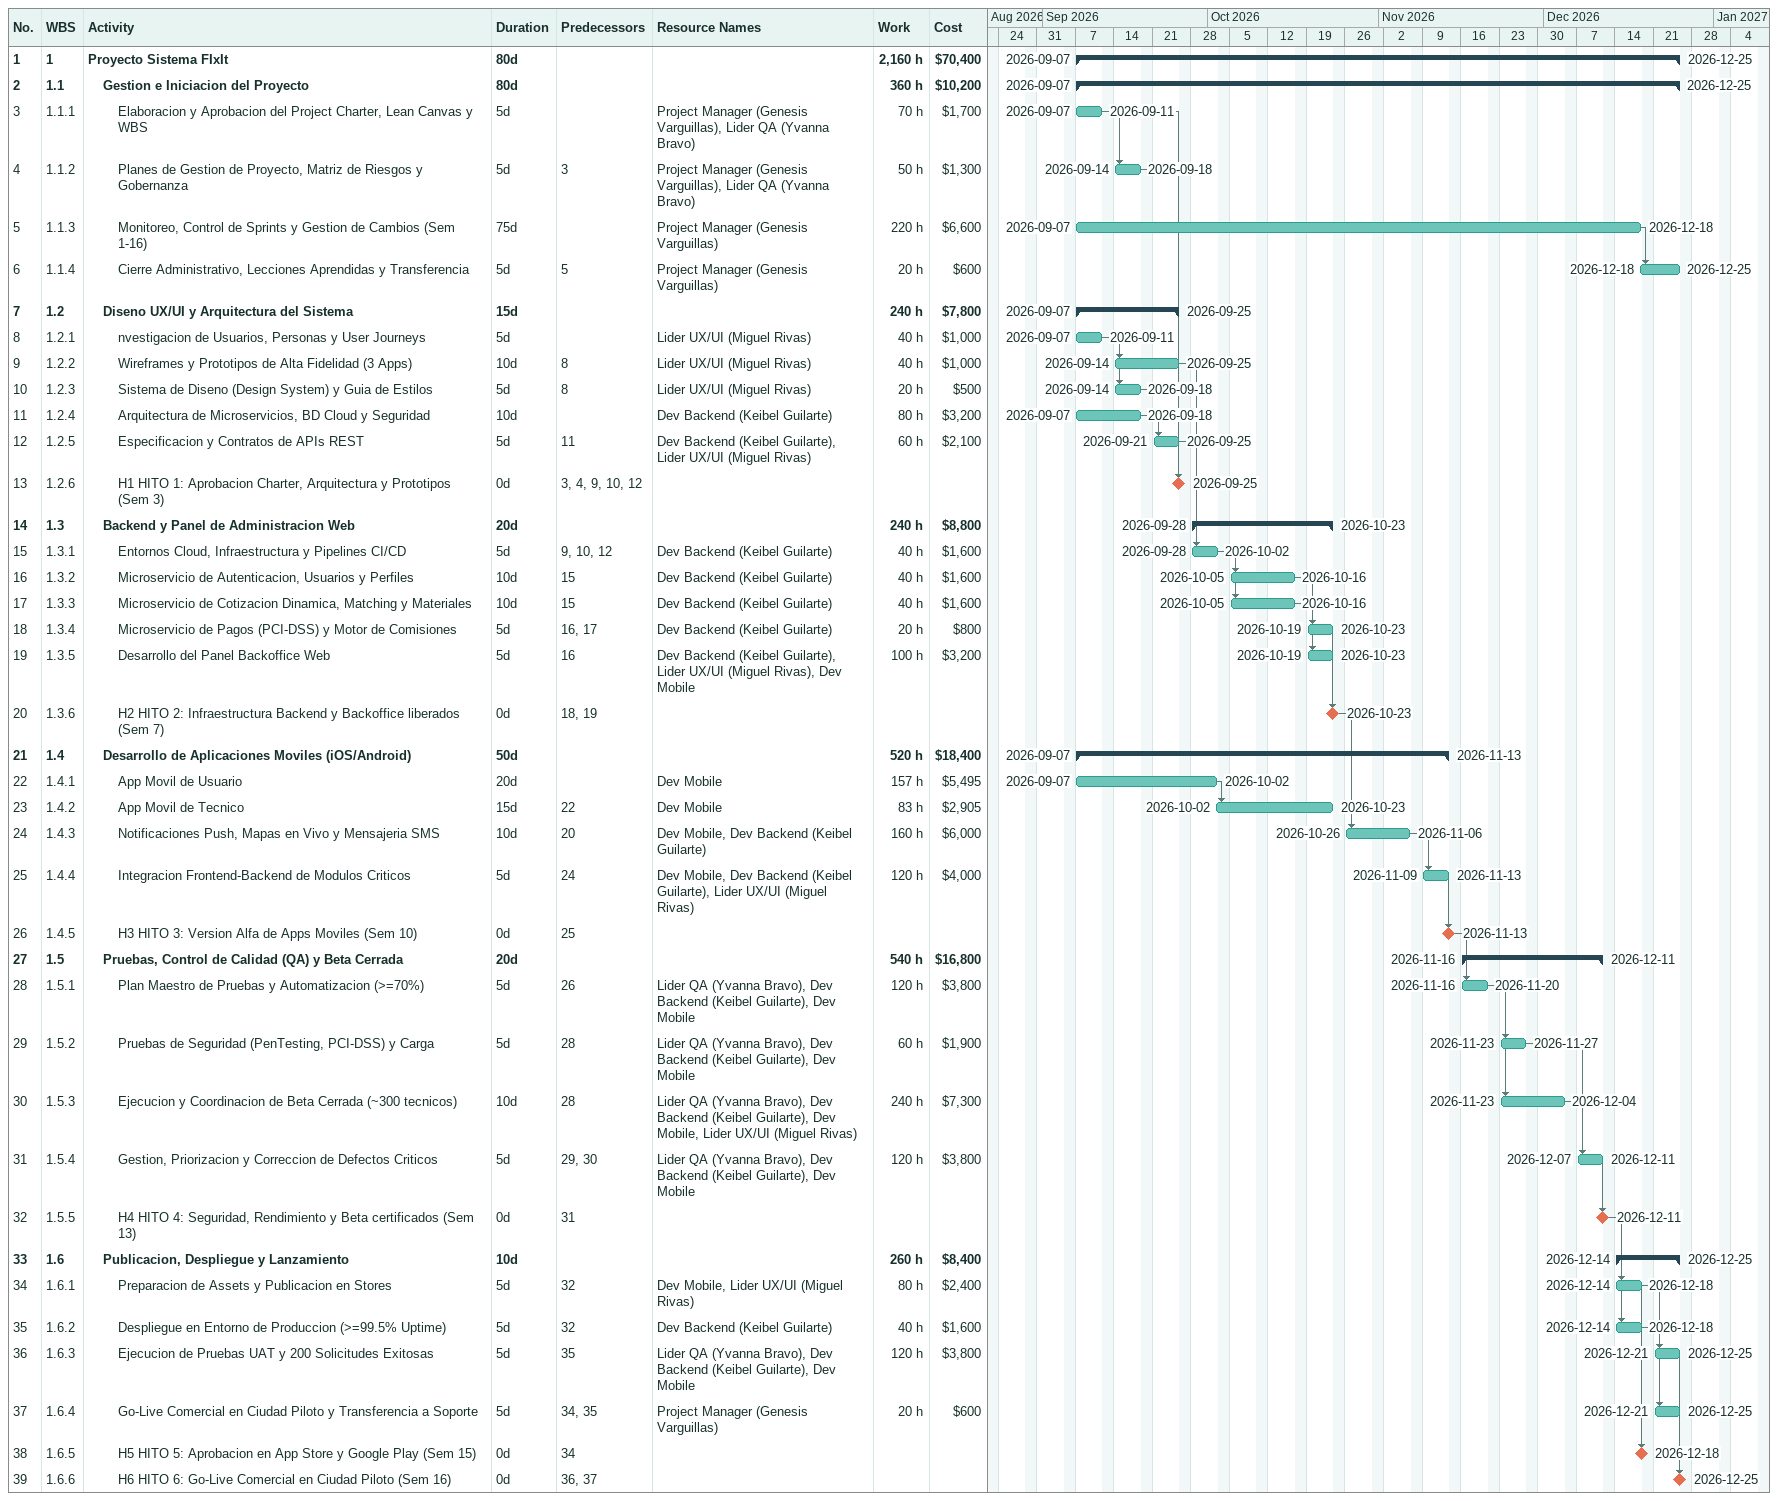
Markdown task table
| ID | WBS | Task | Duration | Start | Finish | Predecessors | Resources | Work (h) | Cost ($) |
|---|---|---|---|---|---|---|---|---|---|
| 1 | 1 | **Proyecto Sistema FIxIt** | 80d | 2026-09-07 | 2026-12-25 |  |  | 2160 | 70400 |
| 2 | 1.1 | **Gestion e Iniciacion del Proyecto** | 80d | 2026-09-07 | 2026-12-25 |  |  | 360 | 10200 |
| 3 | 1.1.1 | Elaboracion y Aprobacion del Project Charter, Lean Canvas y WBS | 5d | 2026-09-07 | 2026-09-11 |  | Project Manager (Genesis Varguillas), Lider QA (Yvanna Bravo) | 70 | 1700 |
| 4 | 1.1.2 | Planes de Gestion de Proyecto, Matriz de Riesgos y Gobernanza | 5d | 2026-09-14 | 2026-09-18 | 3 | Project Manager (Genesis Varguillas), Lider QA (Yvanna Bravo) | 50 | 1300 |
| 5 | 1.1.3 | Monitoreo, Control de Sprints y Gestion de Cambios (Sem 1-16) | 75d | 2026-09-07 | 2026-12-18 |  | Project Manager (Genesis Varguillas) | 220 | 6600 |
| 6 | 1.1.4 | Cierre Administrativo, Lecciones Aprendidas y Transferencia | 5d | 2026-12-18 | 2026-12-25 | 5 | Project Manager (Genesis Varguillas) | 20 | 600 |
| 7 | 1.2 | **Diseno UX/UI y Arquitectura del Sistema** | 15d | 2026-09-07 | 2026-09-25 |  |  | 240 | 7800 |
| 8 | 1.2.1 | nvestigacion de Usuarios, Personas y User Journeys | 5d | 2026-09-07 | 2026-09-11 |  | Lider UX/UI (Miguel Rivas) | 40 | 1000 |
| 9 | 1.2.2 | Wireframes y Prototipos de Alta Fidelidad (3 Apps) | 10d | 2026-09-14 | 2026-09-25 | 8 | Lider UX/UI (Miguel Rivas) | 40 | 1000 |
| 10 | 1.2.3 | Sistema de Diseno (Design System) y Guia de Estilos | 5d | 2026-09-14 | 2026-09-18 | 8 | Lider UX/UI (Miguel Rivas) | 20 | 500 |
| 11 | 1.2.4 | Arquitectura de Microservicios, BD Cloud y Seguridad | 10d | 2026-09-07 | 2026-09-18 |  | Dev Backend (Keibel Guilarte) | 80 | 3200 |
| 12 | 1.2.5 | Especificacion y Contratos de APIs REST | 5d | 2026-09-21 | 2026-09-25 | 11 | Dev Backend (Keibel Guilarte), Lider UX/UI (Miguel Rivas) | 60 | 2100 |
| 13 | 1.2.6 | H1 HITO 1: Aprobacion Charter, Arquitectura y Prototipos (Sem 3) | 0d | 2026-09-25 | 2026-09-25 | 3, 4, 9, 10, 12 |  |  |  |
| 14 | 1.3 | **Backend y Panel de Administracion Web** | 20d | 2026-09-28 | 2026-10-23 |  |  | 240 | 8800 |
| 15 | 1.3.1 | Entornos Cloud, Infraestructura y Pipelines CI/CD | 5d | 2026-09-28 | 2026-10-02 | 9, 10, 12 | Dev Backend (Keibel Guilarte) | 40 | 1600 |
| 16 | 1.3.2 | Microservicio de Autenticacion, Usuarios y Perfiles | 10d | 2026-10-05 | 2026-10-16 | 15 | Dev Backend (Keibel Guilarte) | 40 | 1600 |
| 17 | 1.3.3 | Microservicio de Cotizacion Dinamica, Matching y Materiales | 10d | 2026-10-05 | 2026-10-16 | 15 | Dev Backend (Keibel Guilarte) | 40 | 1600 |
| 18 | 1.3.4 | Microservicio de Pagos (PCI-DSS) y Motor de Comisiones | 5d | 2026-10-19 | 2026-10-23 | 16, 17 | Dev Backend (Keibel Guilarte) | 20 | 800 |
| 19 | 1.3.5 | Desarrollo del Panel Backoffice Web | 5d | 2026-10-19 | 2026-10-23 | 16 | Dev Backend (Keibel Guilarte), Lider UX/UI (Miguel Rivas), Dev Mobile | 100 | 3200 |
| 20 | 1.3.6 | H2 HITO 2: Infraestructura Backend y Backoffice liberados (Sem 7) | 0d | 2026-10-23 | 2026-10-23 | 18, 19 |  |  |  |
| 21 | 1.4 | **Desarrollo de Aplicaciones Moviles (iOS/Android)** | 50d | 2026-09-07 | 2026-11-13 |  |  | 520 | 18400 |
| 22 | 1.4.1 | App Movil de Usuario | 20d | 2026-09-07 | 2026-10-02 |  | Dev Mobile | 157 | 5495 |
| 23 | 1.4.2 | App Movil de Tecnico | 15d | 2026-10-02 | 2026-10-23 | 22 | Dev Mobile | 83 | 2905 |
| 24 | 1.4.3 | Notificaciones Push, Mapas en Vivo y Mensajeria SMS | 10d | 2026-10-26 | 2026-11-06 | 20 | Dev Mobile, Dev Backend (Keibel Guilarte) | 160 | 6000 |
| 25 | 1.4.4 | Integracion Frontend-Backend de Modulos Criticos | 5d | 2026-11-09 | 2026-11-13 | 24 | Dev Mobile, Dev Backend (Keibel Guilarte), Lider UX/UI (Miguel Rivas) | 120 | 4000 |
| 26 | 1.4.5 | H3 HITO 3: Version Alfa de Apps Moviles (Sem 10) | 0d | 2026-11-13 | 2026-11-13 | 25 |  |  |  |
| 27 | 1.5 | **Pruebas, Control de Calidad (QA) y Beta Cerrada** | 20d | 2026-11-16 | 2026-12-11 |  |  | 540 | 16800 |
| 28 | 1.5.1 | Plan Maestro de Pruebas y Automatizacion (>=70%) | 5d | 2026-11-16 | 2026-11-20 | 26 | Lider QA (Yvanna Bravo), Dev Backend (Keibel Guilarte), Dev Mobile | 120 | 3800 |
| 29 | 1.5.2 | Pruebas de Seguridad (PenTesting, PCI-DSS) y Carga | 5d | 2026-11-23 | 2026-11-27 | 28 | Lider QA (Yvanna Bravo), Dev Backend (Keibel Guilarte), Dev Mobile | 60 | 1900 |
| 30 | 1.5.3 | Ejecucion y Coordinacion de Beta Cerrada (~300 tecnicos) | 10d | 2026-11-23 | 2026-12-04 | 28 | Lider QA (Yvanna Bravo), Dev Backend (Keibel Guilarte), Dev Mobile, Lider UX/UI (Miguel Rivas) | 240 | 7300 |
| 31 | 1.5.4 | Gestion, Priorizacion y Correccion de Defectos Criticos | 5d | 2026-12-07 | 2026-12-11 | 29, 30 | Lider QA (Yvanna Bravo), Dev Backend (Keibel Guilarte), Dev Mobile | 120 | 3800 |
| 32 | 1.5.5 | H4 HITO 4: Seguridad, Rendimiento y Beta certificados (Sem 13) | 0d | 2026-12-11 | 2026-12-11 | 31 |  |  |  |
| 33 | 1.6 | **Publicacion, Despliegue y Lanzamiento** | 10d | 2026-12-14 | 2026-12-25 |  |  | 260 | 8400 |
| 34 | 1.6.1 | Preparacion de Assets y Publicacion en Stores | 5d | 2026-12-14 | 2026-12-18 | 32 | Dev Mobile, Lider UX/UI (Miguel Rivas) | 80 | 2400 |
| 35 | 1.6.2 | Despliegue en Entorno de Produccion (>=99.5% Uptime) | 5d | 2026-12-14 | 2026-12-18 | 32 | Dev Backend (Keibel Guilarte) | 40 | 1600 |
| 36 | 1.6.3 | Ejecucion de Pruebas UAT y 200 Solicitudes Exitosas | 5d | 2026-12-21 | 2026-12-25 | 35 | Lider QA (Yvanna Bravo), Dev Backend (Keibel Guilarte), Dev Mobile | 120 | 3800 |
| 37 | 1.6.4 | Go-Live Comercial en Ciudad Piloto y Transferencia a Soporte | 5d | 2026-12-21 | 2026-12-25 | 34, 35 | Project Manager (Genesis Varguillas) | 20 | 600 |
| 38 | 1.6.5 | H5 HITO 5: Aprobacion en App Store y Google Play (Sem 15) | 0d | 2026-12-18 | 2026-12-18 | 34 |  |  |  |
| 39 | 1.6.6 | H6 HITO 6: Go-Live Comercial en Ciudad Piloto (Sem 16) | 0d | 2026-12-25 | 2026-12-25 | 36, 37 |  |  |  |
